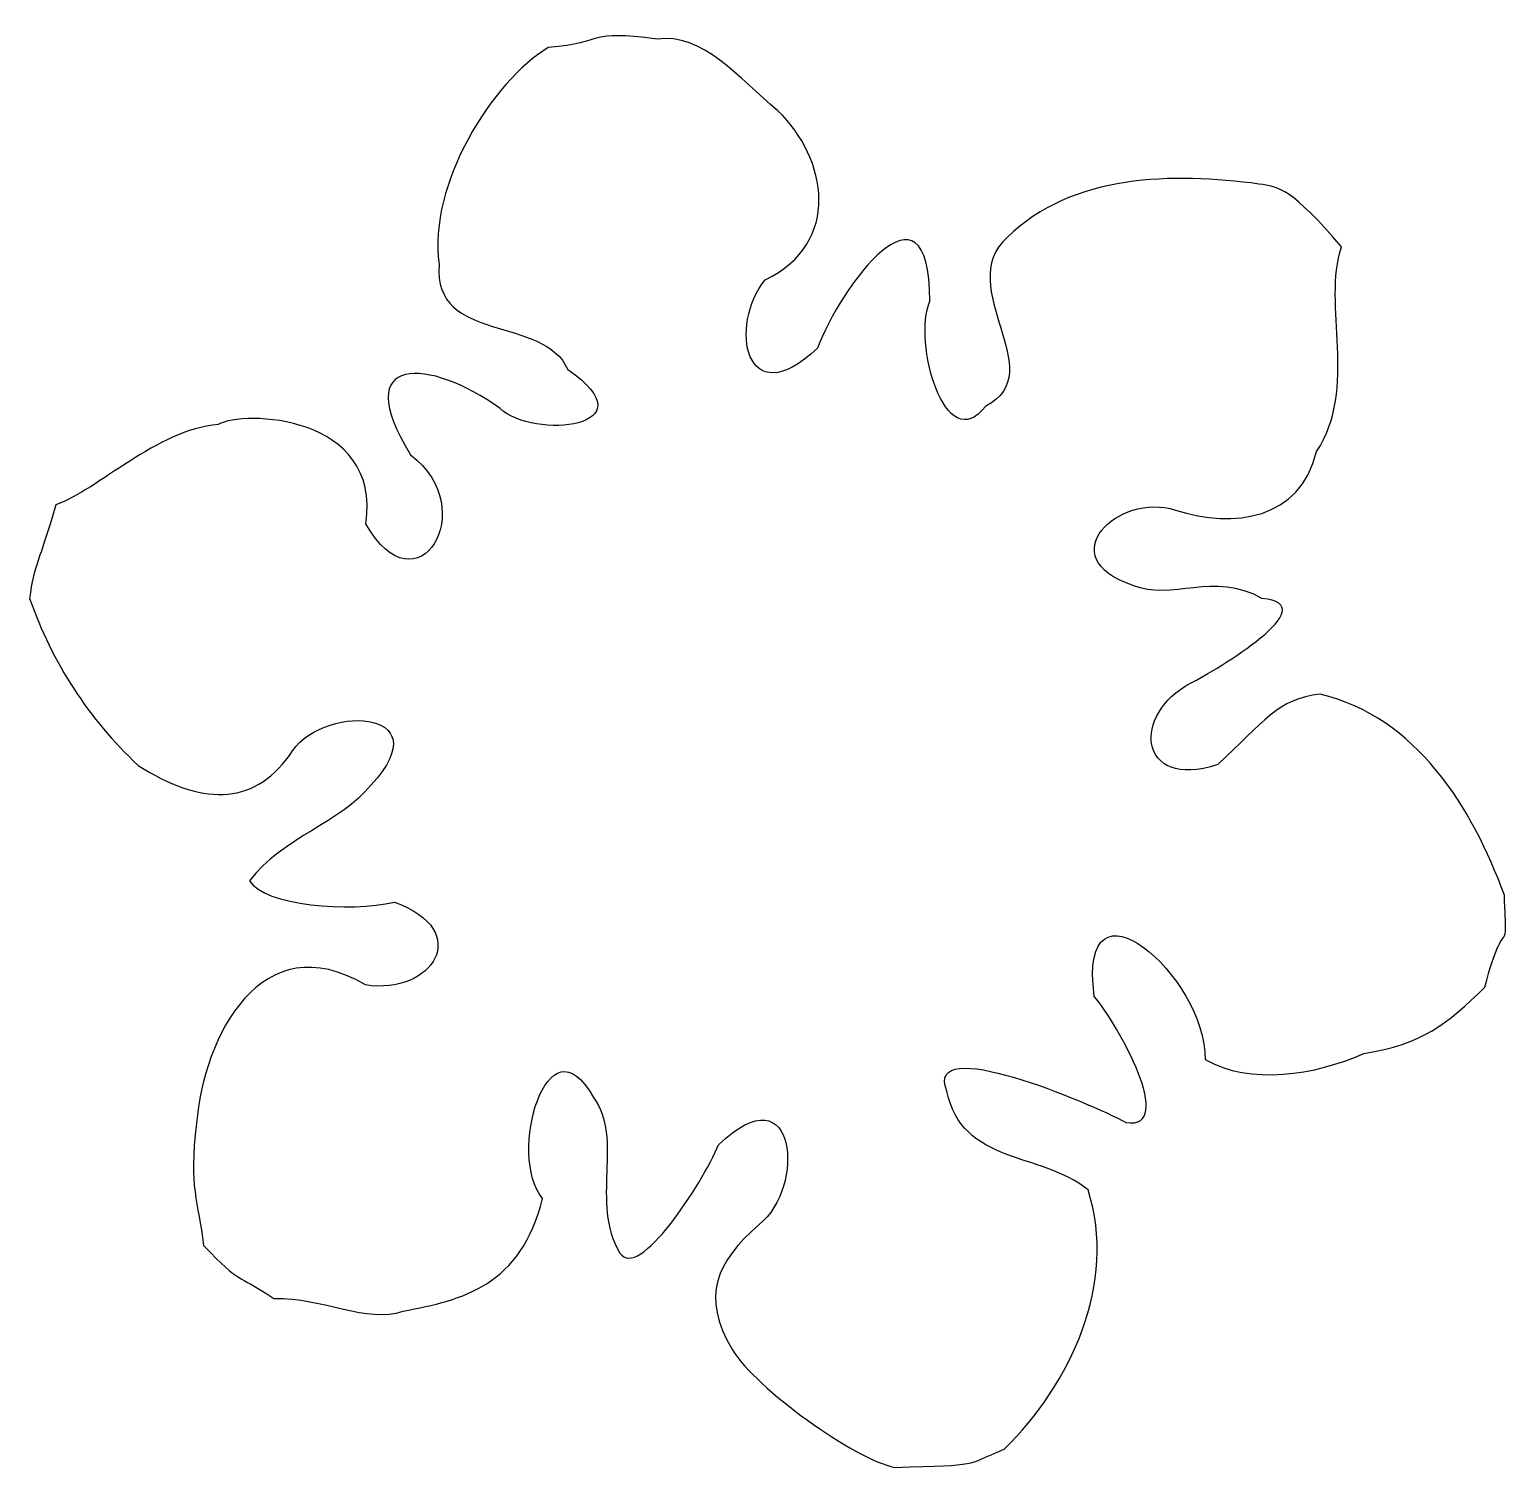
# Model space of a CAD drawing. Header units: centimetres. Extents: x -3.39 to 3.41, y -2.59 to 4.03.
import ezdxf

# ---------------------------------------------------------------- set-up
doc = ezdxf.new("R2010")
doc.units = ezdxf.units.CM
doc.header["$MEASUREMENT"] = 0
doc.layers.add('Layer 1', color=7, linetype='Continuous')

msp = doc.modelspace()

# ---------------------------------------------------------------- linework, layer by layer
at = {"layer": 'Layer 1'}
msp.add_open_spline([(0.58832, -2.58713), (0.40111, -2.55003), (-0.04904, -2.22465), (-0.15936, -2.04653), (-0.15936, -2.04653), (-0.30678, -1.7944), (-0.23313, -1.645), (-0.03691, -1.47006), (-0.03691, -1.47006), (0.17765, -1.3027), (0.1402, -0.75485), (-0.22292, -1.10285), (-0.22292, -1.10285), (-0.29869, -1.28516), (-0.59124, -1.7328), (-0.67715, -1.60073), (-0.67715, -1.60073), (-0.81508, -1.36579), (-0.65795, -1.07691), (-0.79873, -0.88555), (-0.79873, -0.88555), (-1.00992, -0.49972), (-1.19641, -1.1554), (-1.03266, -1.34938), (-1.03266, -1.34938), (-1.13247, -1.75227), (-1.39854, -1.81618), (-1.67308, -1.86808), (-1.67308, -1.86808), (-1.84224, -1.92634), (-2.04007, -1.80429), (-2.2674, -1.80933), (-2.2674, -1.80933), (-2.45557, -1.68668), (-2.40796, -1.75359), (-2.59184, -1.56631), (-2.59184, -1.56631), (-2.61522, -1.35702), (-2.66121, -1.30639), (-2.62342, -1.00422), (-2.62342, -1.00422), (-2.59267, -0.60689), (-2.32379, -0.08339), (-1.84687, -0.3676), (-1.84687, -0.3676), (-1.53981, -0.41525), (-1.34601, -0.11901), (-1.7137, 0.01305), (-1.7137, 0.01305), (-1.91705, -0.03601), (-2.31413, -0.00122), (-2.37976, 0.11068), (-2.37976, 0.11068), (-2.23049, 0.30973), (-1.95665, 0.3809), (-1.82257, 0.55114), (-1.82257, 0.55114), (-1.485, 0.91126), (-2.06479, 0.92803), (-2.1965, 0.68745), (-2.1965, 0.68745), (-2.36728, 0.45171), (-2.60745, 0.46163), (-2.89165, 0.64163), (-2.89165, 0.64163), (-3.12128, 0.85656), (-3.28608, 1.11372), (-3.39155, 1.40953), (-3.39155, 1.40953), (-3.37096, 1.57041), (-3.34787, 1.57115), (-3.27018, 1.84099), (-3.27018, 1.84099), (-3.07506, 1.90916), (-2.80986, 2.18583), (-2.52381, 2.21021), (-2.52381, 2.21021), (-2.41433, 2.27688), (-1.77037, 2.25757), (-1.84485, 1.75288), (-1.84485, 1.75288), (-1.61033, 1.33729), (-1.30947, 1.81939), (-1.6392, 2.0707), (-1.6392, 2.0707), (-1.92972, 2.5385), (-1.54861, 2.51696), (-1.22766, 2.28355), (-1.22766, 2.28355), (-1.0748, 2.13903), (-0.52577, 2.19513), (-0.91656, 2.46273), (-0.91656, 2.46273), (-1.02293, 2.7139), (-1.53736, 2.58033), (-1.5078, 2.94616), (-1.5078, 2.94616), (-1.56074, 3.31417), (-1.2642, 3.78863), (-1.00626, 3.94367), (-1.00626, 3.94367), (-0.73419, 3.96844), (-0.83495, 4.02687), (-0.50546, 3.98259), (-0.50546, 3.98259), (-0.2991, 4.01456), (-0.12824, 3.80188), (0.04937, 3.65347), (0.04937, 3.65347), (0.27879, 3.43429), (0.34427, 3.04522), (-0.00859, 2.87574), (-0.00859, 2.87574), (-0.17774, 2.66812), (-0.10258, 2.24507), (0.2315, 2.5613), (0.2315, 2.5613), (0.33618, 2.84187), (0.74621, 3.40041), (0.74935, 2.77707), (0.74935, 2.77707), (0.66859, 2.58993), (0.81913, 2.05166), (1.00591, 2.29445), (1.00591, 2.29445), (1.31057, 2.45012), (0.85305, 2.84185), (1.1042, 3.07078), (1.1042, 3.07078), (1.40378, 3.36434), (1.86845, 3.36949), (2.26219, 3.31624), (2.26219, 3.31624), (2.35658, 3.30316), (2.41161, 3.29606), (2.64215, 3.02682), (2.64215, 3.02682), (2.55205, 2.7618), (2.72065, 2.37749), (2.52766, 2.08574), (2.52766, 2.08574), (2.45048, 1.77231), (2.14691, 1.73113), (1.87874, 1.81661), (1.87874, 1.81661), (1.61351, 1.90127), (1.30213, 1.59708), (1.6824, 1.47029), (1.6824, 1.47029), (1.85735, 1.39553), (2.05716, 1.53611), (2.2758, 1.40994), (2.2758, 1.40994), (2.57838, 1.38334), (2.06641, 1.08311), (1.94785, 1.01969), (1.94785, 1.01969), (1.67871, 0.88107), (1.6999, 0.52611), (2.07266, 0.64561), (2.07266, 0.64561), (2.28202, 0.84123), (2.35113, 0.9495), (2.54303, 0.96928), (2.54303, 0.96928), (2.9873, 0.86508), (3.24269, 0.44816), (3.39082, 0.04573), (3.39082, 0.04573), (3.40503, -0.28191), (3.3981, -0.00106), (3.30143, -0.3787), (3.30143, -0.3787), (3.12791, -0.54723), (3.01428, -0.64152), (2.74406, -0.68286), (2.74406, -0.68286), (2.51995, -0.78343), (2.2201, -0.82858), (2.01473, -0.71095), (2.01473, -0.71095), (2.02023, -0.32819), (1.42452, 0.18502), (1.50479, -0.42042), (1.50479, -0.42042), (1.61581, -0.55044), (1.88448, -1.03613), (1.65173, -1.00044), (1.65173, -1.00044), (1.47978, -0.90817), (0.71846, -0.58644), (0.82626, -0.85591), (0.82626, -0.85591), (0.89921, -1.19683), (1.25438, -1.13193), (1.47642, -1.31076), (1.47642, -1.31076), (1.61349, -1.73857), (1.39636, -2.20376), (1.09113, -2.50261), (1.09113, -2.50261), (0.89755, -2.5815), (0.99502, -2.574), (0.58832, -2.58713)], degree=3, knots=[0, 0, 0, 0, 0.0192308, 0.0192308, 0.0192308, 0.0192308, 0.0384615, 0.0384615, 0.0384615, 0.0384615, 0.0576923, 0.0576923, 0.0576923, 0.0576923, 0.0769231, 0.0769231, 0.0769231, 0.0769231, 0.0961538, 0.0961538, 0.0961538, 0.0961538, 0.1153846, 0.1153846, 0.1153846, 0.1153846, 0.1346154, 0.1346154, 0.1346154, 0.1346154, 0.1538462, 0.1538462, 0.1538462, 0.1538462, 0.1730769, 0.1730769, 0.1730769, 0.1730769, 0.1923077, 0.1923077, 0.1923077, 0.1923077, 0.2115385, 0.2115385, 0.2115385, 0.2115385, 0.2307692, 0.2307692, 0.2307692, 0.2307692, 0.25, 0.25, 0.25, 0.25, 0.2692308, 0.2692308, 0.2692308, 0.2692308, 0.2884615, 0.2884615, 0.2884615, 0.2884615, 0.3076923, 0.3076923, 0.3076923, 0.3076923, 0.3269231, 0.3269231, 0.3269231, 0.3269231, 0.3461538, 0.3461538, 0.3461538, 0.3461538, 0.3653846, 0.3653846, 0.3653846, 0.3653846, 0.3846154, 0.3846154, 0.3846154, 0.3846154, 0.4038462, 0.4038462, 0.4038462, 0.4038462, 0.4230769, 0.4230769, 0.4230769, 0.4230769, 0.4423077, 0.4423077, 0.4423077, 0.4423077, 0.4615385, 0.4615385, 0.4615385, 0.4615385, 0.4807692, 0.4807692, 0.4807692, 0.4807692, 0.5, 0.5, 0.5, 0.5, 0.5192308, 0.5192308, 0.5192308, 0.5192308, 0.5384615, 0.5384615, 0.5384615, 0.5384615, 0.5576923, 0.5576923, 0.5576923, 0.5576923, 0.5769231, 0.5769231, 0.5769231, 0.5769231, 0.5961538, 0.5961538, 0.5961538, 0.5961538, 0.6153846, 0.6153846, 0.6153846, 0.6153846, 0.6346154, 0.6346154, 0.6346154, 0.6346154, 0.6538462, 0.6538462, 0.6538462, 0.6538462, 0.6730769, 0.6730769, 0.6730769, 0.6730769, 0.6923077, 0.6923077, 0.6923077, 0.6923077, 0.7115385, 0.7115385, 0.7115385, 0.7115385, 0.7307692, 0.7307692, 0.7307692, 0.7307692, 0.75, 0.75, 0.75, 0.75, 0.7692308, 0.7692308, 0.7692308, 0.7692308, 0.7884615, 0.7884615, 0.7884615, 0.7884615, 0.8076923, 0.8076923, 0.8076923, 0.8076923, 0.8269231, 0.8269231, 0.8269231, 0.8269231, 0.8461538, 0.8461538, 0.8461538, 0.8461538, 0.8653846, 0.8653846, 0.8653846, 0.8653846, 0.8846154, 0.8846154, 0.8846154, 0.8846154, 0.9038462, 0.9038462, 0.9038462, 0.9038462, 0.9230769, 0.9230769, 0.9230769, 0.9230769, 0.9423077, 0.9423077, 0.9423077, 0.9423077, 0.9615385, 0.9615385, 0.9615385, 0.9615385, 1, 1, 1, 1], dxfattribs=at)

doc.saveas('drawing.dxf')
